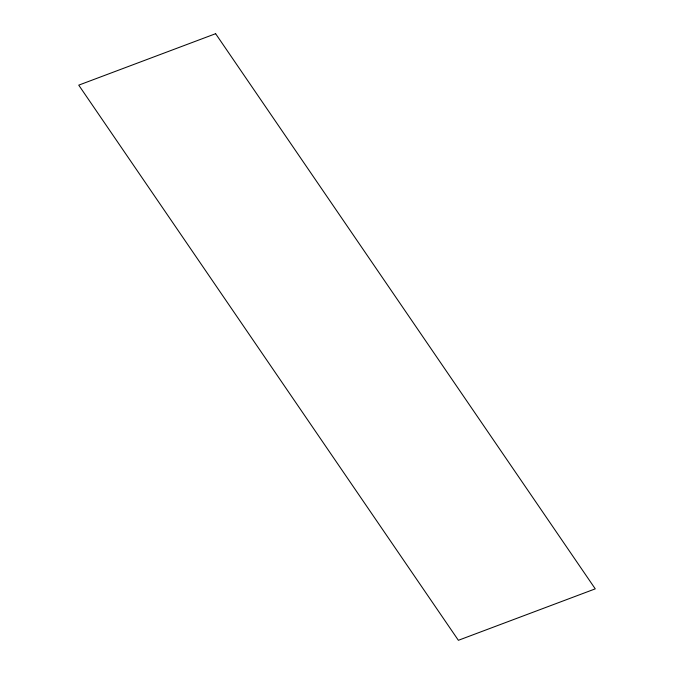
<?xml version="1.0" encoding="UTF-8"?>
<svg xmlns="http://www.w3.org/2000/svg" width="674" height="674" viewBox="0 0 674 674"><rect width="100%" height="100%" fill="white"/><g stroke="black" fill="none" stroke-linecap="round" stroke-linejoin="round"><path stroke-width="1.01" d="M215.621 33.7L78.74 85.143L458.379 640.3L595.26 588.857L215.621 33.7"/></g></svg>
